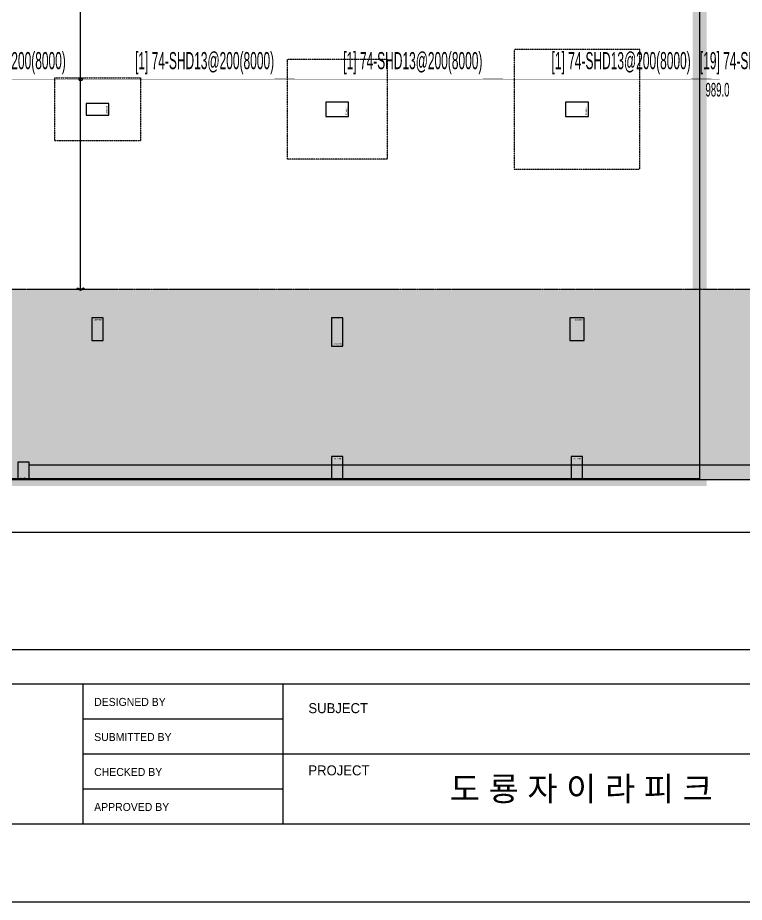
# Model space of a CAD drawing. Header units: millimetres. Extents: x 43843 to 1069877, y 60576 to 148433.
# Drawn here: x 233931 to 259397, y 62076 to 93073 of the extents above; entities that cross this region are included whole.
import ezdxf
from ezdxf.enums import TextEntityAlignment as Align

# ---------------------------------------------------------------- set-up
doc = ezdxf.new("R2010")
doc.units = ezdxf.units.MM
doc.linetypes.add('HID', pattern=[2.5, 1.5, -1])
doc.linetypes.add('HIDDEN', pattern=[0.375, 0.25, -0.125])
for name, color, linetype in [('-S_F', 7, 'Continuous'), ('8', 8, 'Continuous'), ('NX_BAR(D)', 7, 'Continuous'), ('NX_BARTXT', 7, 'Continuous'), ('NX_FORM', 7, 'Continuous'), ('S-FND_OUTLINE_지하주차장 기초', 4, 'HID'), ('S-HAT', 252, 'Continuous'), ('XR-지하주차장$0$A-CON', 2, 'Continuous'), ('XR-지하주차장$0$AA-COL', 2, 'Continuous'), ('기초', 7, 'Continuous')]:
    doc.layers.add(name, color=color, linetype=linetype)
doc.layers.add('DEFPOINT', color=142, linetype='Continuous', plot=False)
doc.layers.add('NX_DEFAULT', color=7, linetype='Continuous', plot=False)
doc.layers.add('JEIL-TXT1', color=7, linetype='Continuous', lineweight=9)
doc.styles.add('BarSetTxt', font='Arial.ttf', dxfattribs={"width": 0.4, "height": 353.85})
doc.styles.add('BAS_TITLE1', font='')
doc.styles.add('EST', font='')
doc.styles.add('XR-지하주차장$0$Standard', font='arial.ttf')
doc.styles.get('BAS_TITLE1').set_extended_font_data('HYHeadLine-Medium')
doc.styles.get('EST').set_extended_font_data('HYHeadLine-Medium')

# ---------------------------------------------------------------- blocks, each defined once
blk = doc.blocks.new('zw$9A02')
at = {"color": 4}
for p, q in [((3810, -57899), (85731, -57899)), ((54288, -61579), (54288, -57899)), ((59546, -61579), (59546, -57899)), ((54288, -58819), (59546, -58819)), ((54288, -59739), (85731, -59739)), ((54288, -60659), (59546, -60659))]:
    blk.add_line(p, q, dxfattribs=at)
blk.add_lwpolyline([(0, -63643), (0, 0), (90000, 0), (90000, -63643)], close=True)
blk.add_lwpolyline([(3810, -61579), (85731, -61579), (85731, -3425), (3810, -3425)], close=True, dxfattribs=at)
at = {"layer": 'DEFPOINT', "color": 150}
blk.add_lwpolyline([(4710, -56999), (84831, -56999), (84831, -4325), (4710, -4325)], close=True, dxfattribs=at)
at = {"style": 'BAS_TITLE1'}
for s, height, p in [('DESIGNED BY', 210.32, (54577, -58482)), ('SUBJECT', 262.9, (60208, -58672)), ('SUBMITTED BY', 210.32, (54577, -59403)), ('CHECKED BY', 210.3, (54577, -60323)), ('PROJECT', 262.9, (60208, -60307)), ('APPROVED BY', 210.32, (54577, -61243))]:
    blk.add_text(s, height=height, dxfattribs=at).set_placement(p)
at = {"layer": 'JEIL-TXT1', "color": 2, "style": 'EST'}
blk.add_text('도 룡 자 이 라 피 크', height=630, dxfattribs=at).set_placement((67380, -60659), align=Align.MIDDLE_CENTER)
blk = doc.blocks.new('zw$D357')
at = {"layer": 'S-HAT'}
h = blk.add_hatch(dxfattribs=at)
h.set_pattern_fill('GRASS', color=256, scale=20)
h.set_pattern_definition([(90, (-331308.68, 2741039.9), (-359.21, 359.21), [95.25, -623.17]), (45, (-331308.7, 2741039.9), (-359.210245, 359.210245), [95.25, -412.75]), (135, (-331308.7, 2741039.9), (-359.210245, -359.210245), [95.25, -412.75])])
h.paths.add_polyline_path([(-65008, -55192), (-61014, -48545), (-9370, -48545), (-5377, -55192)])
at = {"layer": '-S_F', "linetype": 'HIDDEN', "lineweight": -3}
for points in [[(-19608, -40128), (-19608, -44328), (-15208, -44328), (-15208, -40128)], [(-27557, -40474), (-24057, -40474), (-24057, -43974), (-27557, -43974)], [(-35710, -41127), (-32710, -41127), (-32710, -43327), (-35710, -43327)]]:
    blk.add_lwpolyline(points, close=True, dxfattribs=at)
blk.add_lwpolyline([(-70457, 878), (0, 878), (0, -57059), (-70457, -57059)], close=True)
at = {"layer": 'S-FND_OUTLINE_지하주차장 기초'}
blk.add_lwpolyline([(-9370, -48545), (-61014, -48545), (-65008, -55192), (-5377, -55192)], close=True, dxfattribs=at)
at = {"layer": 'XR-지하주차장$0$A-CON'}
for p, q in [((-2750, -54692), (-36610, -54692)), ((-70457, -55192), (0, -55192))]:
    blk.add_line(p, q, dxfattribs=at)
at = {"layer": 'XR-지하주차장$0$AA-COL'}
for points in [[(-33810, -42427), (-33810, -42027), (-34610, -42027), (-34610, -42427)], [(-25410, -42477), (-25410, -41977), (-26210, -41977), (-26210, -42477)], [(-17010, -42477), (-17010, -41977), (-17810, -41977), (-17810, -42477)], [(-34010, -49527), (-34410, -49527), (-34410, -50327), (-34010, -50327)], [(-26010, -50527), (-25610, -50527), (-25610, -49527), (-26010, -49527)], [(-17160, -49527), (-17660, -49527), (-17660, -50327), (-17160, -50327)], [(-25610, -54392), (-26010, -54392), (-26010, -55192), (-25610, -55192)], [(-17210, -54392), (-17610, -54392), (-17610, -55192), (-17210, -55192)], [(-37010, -55192), (-36610, -55192), (-36610, -54592), (-37010, -54592)]]:
    blk.add_lwpolyline(points, close=True, dxfattribs=at)
at = {"layer": '기초', "color": 6, "linetype": 'HID', "ltscale": 3, "const_width": 500}
blk.add_lwpolyline([(-56498, -55179), (-56498, -13109), (-51183, -13099), (-51183, -15035), (-51183, -15035), (-51183, -15047), (-37285, -15025), (-37298, -6685), (-14910, -6684), (-14910, -24464), (-14910, -24464), (-14910, -24477), (-13109, -24477), (-13109, -55179)], close=True, dxfattribs=at)
at = {"layer": 'Defpoints', "style": 'XR-지하주차장$0$Standard'}
for s, rotation, p in [('400x800', 90, (-33860, -42377)), ('500x800', 90, (-25460, -42427)), ('500x800', 90, (-17060, -42427)), ('400x800', 180, (-34060, -49577)), ('500x800', 180, (-17210, -49577)), ('400x800', 180, (-25660, -54442)), ('400x800', 180, (-17260, -54442))]:
    blk.add_text(s, height=50, rotation=rotation, dxfattribs=at).set_placement(p)
for s, p in [('400x1000', (-25960, -50477)), ('400x600', (-36943, -55169))]:
    blk.add_text(s, height=50, dxfattribs=at).set_placement(p)

msp = doc.modelspace()

# ---------------------------------------------------------------- linework, layer by layer
at = {"layer": 'DEFPOINT', "linetype": 'HID', "ltscale": 3}
msp.add_lwpolyline([(214442.819, 76909.036), (214443.35, 118979.042), (219757.648, 118989.867), (219757.648, 117053.765), (219757.667, 117053.765), (219757.667, 117041.75), (233656.144, 117063.419), (233643.142, 125403.046), (256031.367, 125404.471), (256031.367, 107624.036), (256031.386, 107624.036), (256031.386, 107612.02), (257831.81, 107611.98), (257832.09, 76909.036)], close=True, dxfattribs=at)
at = {"layer": 'DEFPOINT', "linetype": 'HIDDEN', "lineweight": -3}
msp.add_lwpolyline([(261570.711, 83543.613), (209926.848, 83543.626), (205933.075, 76896.872), (265564.476, 76896.872)], close=True, dxfattribs=at)
at = {"layer": 'NX_BAR(D)', "color": 2, "const_width": 10}
for points in [[(228342.945, 90909.036), (235612.967, 90909.036), (235642.967, 90939.036), (236342.967, 90939.036)], [(235642.965, 90909.036), (242912.987, 90909.036), (242942.987, 90939.036), (243642.987, 90939.036)], [(242942.985, 90909.036), (250213.007, 90909.036), (250243.007, 90939.036), (250943.007, 90939.036)], [(250243.005, 90909.036), (257513.027, 90909.036), (257543.027, 90939.036), (258243.027, 90939.036)], [(257543.025, 90909.036), (258532.028, 90909.036)]]:
    msp.add_lwpolyline(points, dxfattribs=at)
at = {"layer": 'NX_FORM', "color": 1}
msp.add_line((236137.466, 83509.036), (236137.466, 98109.036), dxfattribs=at)
msp.add_lwpolyline([(236137.466, 83509.036), (236016.223, 83579.036), (236033.223, 83608.481), (236137.466, 83549.036), (236241.71, 83608.481), (236258.71, 83579.036)], close=True, dxfattribs=at)
msp.add_circle((236137.466, 90909.036), 50, dxfattribs=at)

# ---------------------------------------------------------------- block references
at = {"xscale": 1.333333333333333, "yscale": 1.333333333333333, "zscale": 1.333333333333333}
msp.add_blockref('zw$9A02', (163842.813, 146933.143), dxfattribs=at)
at = {"layer": '8'}
msp.add_blockref('zw$D357', (270941.011, 132088.525), dxfattribs=at)

# ---------------------------------------------------------------- texts
at = {"layer": 'NX_BARTXT', "color": 2, "style": 'BarSetTxt', "width": 0.5}
for s, p in [('[1] 74-SHD13@200(8000)', (230742.951, 91089.036)), ('[1] 74-SHD13@200(8000)', (238042.971, 91089.036)), ('[1] 74-SHD13@200(8000)', (245342.992, 91089.036)), ('[1] 74-SHD13@200(8000)', (252643.012, 91089.036)), ('[19] 74-SHD13@200(1000)', (257839.726, 91089.036))]:
    msp.add_text(s, height=600, dxfattribs=at).set_placement(p, align=Align.BOTTOM_LEFT)
at = {"layer": 'NX_DEFAULT', "color": 8, "style": 'BarSetTxt', "width": 0.5}
msp.add_text('989.0', height=480, dxfattribs=at).set_placement((258037.526, 90309.036))

doc.saveas('drawing.dxf')
